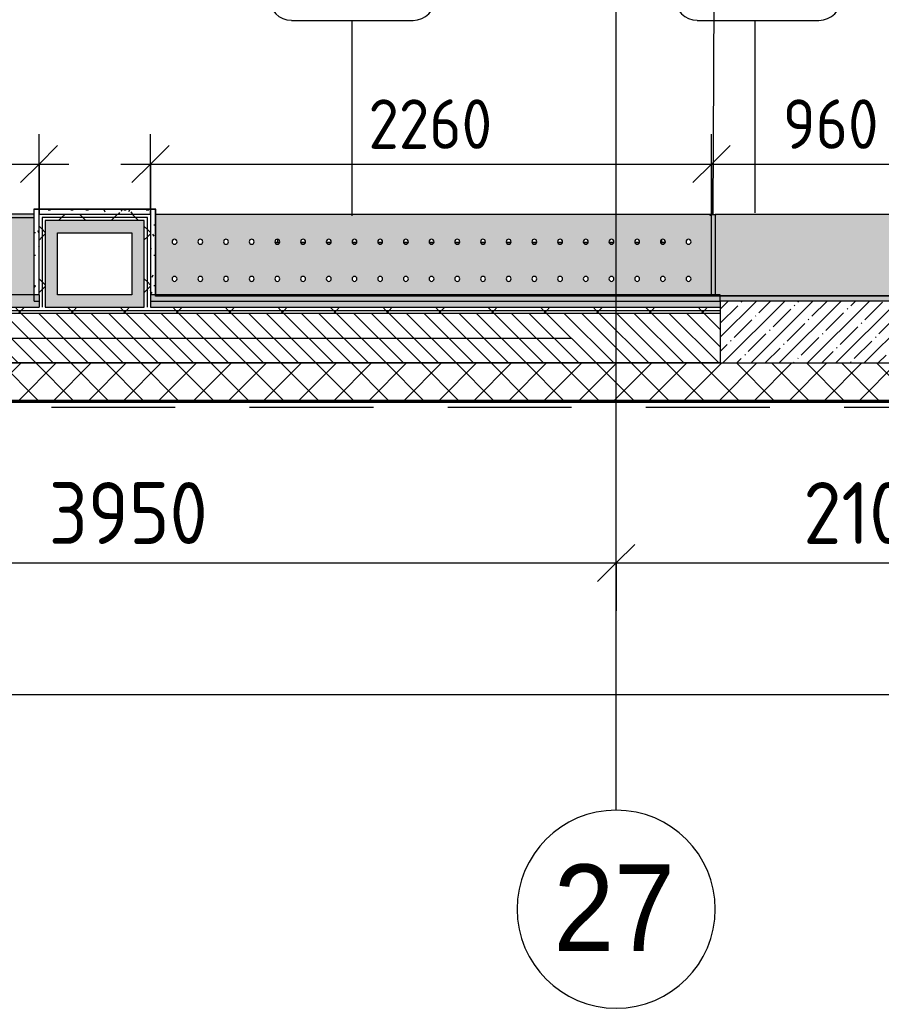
# Model space of a CAD drawing. Header units: millimetres. Extents: x -6228 to 200708, y -8553 to 29014.
# Drawn here: x 147147 to 150624, y -2706 to 1286 of the extents above; entities that cross this region are included whole.
import ezdxf

# ---------------------------------------------------------------- set-up
doc = ezdxf.new("R2010")
doc.units = ezdxf.units.MM
doc.linetypes.add('200_ШТРИХ__ш1_п0_6_', pattern=[800, 500, -300])
doc.linetypes.add('Осевая', pattern=[15875, 3175, -2381.25, 7937.5, -2381.25])
for name, color, linetype, lineweight in [('A-ANNO-DIMS', 7, 'Continuous', 9), ('A-ANNO-DIMS-100', 7, 'Continuous', 9), ('A-DETL-MBND-1', 7, '200_ШТРИХ__ш1_п0_6_', 9), ('A-WALL-3', 7, 'Continuous', 9), ('A-WALL-4', 7, 'Continuous', 13), ('I-WALL-6', 7, 'Continuous', 9), ('M-EQPM-2', 7, 'Continuous', 9), ('S-COLS-2', 7, 'Continuous', 9), ('Знаки', 7, 'Continuous', 9), ('Марки для знаков', 7, 'Continuous', 9), ('Оси', 7, 'Continuous', 9), ('Оси-1', 7, 'Continuous', 20), ('Оси-2', 7, 'Осевая', 9)]:
    doc.layers.add(name, color=color, linetype=linetype, lineweight=lineweight)
for name, color, linetype, lineweight, true_color in [('I-WALL-1', 7, 'Continuous', 5, 0xe7e7e7), ('I-WALL-5', 7, 'Continuous', 9, 0xe7e7e7), ('I-WALL-8', 9, 'Continuous', 9, 0x808080), ('Знаки-1', 7, 'Continuous', 9, 0xd7cfbf)]:
    doc.layers.add(name, color=color, linetype=linetype, lineweight=lineweight, true_color=true_color)
doc.styles.add('Arial_1', font='arial.ttf', dxfattribs={"width": 0.9, "height": 350})
doc.styles.add('ISOCPEUR_1', font='isocpeur.ttf', dxfattribs={"width": 0.9, "height": 250})
doc.styles.add('ISOCPEUR_2', font='isocpeur.ttf', dxfattribs={"width": 0.9, "height": 200})
doc.dimstyles.new('ISO-2_0_0_9К_Средний_округл2_1', dxfattribs={"dimscale": 304.8, "dimtxt": 199.196235, "dimasz": 0.492126, "dimexe": 0.393701, "dimexo": 0, "dimgap": 0, "dimtad": 1, "dimdec": 0, "dimrnd": 10, "dimzin": 0, "dimdsep": 46, "dimtxsty": 'ISOCPEUR_2', "dimblk1": 'OBLIQUE', "dimblk2": 'OBLIQUE', "dimsah": 1, "dimcen": 0.09, "dimdle": 0.393701, "dimazin": 0, "dimtfac": 1, "dimtdec": 4, "dimtix": 1, "dimtmove": 0, "dimatfit": 3, "dimfxl": 1, "dimtvp": 1, "dimtolj": 1, "dimtzin": 0, "dimarcsym": 2})
doc.dimstyles.new('ISO-2_5_0_9К_БОЛЬШОЙ', dxfattribs={"dimscale": 304.8, "dimtxt": 248.995294, "dimasz": 0.492126, "dimexe": 0.393701, "dimexo": 0.984252, "dimgap": 0, "dimtad": 1, "dimdec": 0, "dimrnd": 10, "dimzin": 0, "dimdsep": 46, "dimtxsty": 'ISOCPEUR_1', "dimblk1": 'OBLIQUE', "dimblk2": 'OBLIQUE', "dimsah": 1, "dimcen": 0.09, "dimdle": 0.393701, "dimazin": 0, "dimtfac": 1, "dimtdec": 4, "dimtix": 1, "dimtmove": 0, "dimatfit": 3, "dimfxl": 1, "dimtvp": 1, "dimtolj": 1, "dimtzin": 0, "dimarcsym": 2})
pattern_1 = [(0, (50944.32, 0), (121.92, 30.48), [10.058, -81.382, 10.058, -81.382, -487.68]), (0, (50944.32, 0), (121.92, 30.48), [-182.88, 10.058, -172.822, 10.058, -81.382, -213.36]), (0, (50944.32, 0), (121.92, 30.48), [-457.2, 10.058, -50.902, 10.058, -142.342]), (120, (50990.04, 15.24), (-87.356454, 90.345817), [10.058, -81.382, 10.058, -81.382, -487.68]), (120, (50990.04, 15.24), (-87.356454, 90.345817), [-182.88, 10.058, -172.822, 10.058, -81.382, -213.36]), (120, (50990.04, 15.24), (-87.356454, 90.345817), [-457.2, 10.058, -50.902, 10.058, -142.342]), (240, (51005.28, 76.2), (-34.563546, -120.825817), [10.058, -81.382, 10.058, -81.382, -487.68]), (240, (51005.28, 76.2), (-34.563546, -120.825817), [-182.88, 10.058, -172.822, 10.058, -81.382, -213.36]), (240, (51005.28, 76.2), (-34.563546, -120.825817), [-457.2, 10.058, -50.902, 10.058, -142.342])]
pattern_2 = [(45, (50944.32, 0), (-106.06602, 106.06602), []), (135, (50944.32, 0), (-106.06602, -106.06602), [])]

# ---------------------------------------------------------------- blocks, each defined once
blk = doc.blocks.new('BSC_Колонна _Прямоугольная - 250х900-23282983-План зашивки приборов отопления в осях 2 этажа 23-33')
at = {"layer": 'S-COLS-2'}
h = blk.add_hatch(dxfattribs=at)
h.set_pattern_fill('FP_146', color=256, style=0, pattern_type=2)
h.set_pattern_definition([(45, (-99480, -25), (-57.024626, 57.024626), []), (45, (-99422.975, -25), (-57.024626, 57.024626), [100.806, -20.161, 3.353, -16.808])])
h.paths.add_polyline_path([(-275.4, -125), (450, -125), (450, 125), (-450, 125), (-450, -125)])
for p, q in [((450, 125), (-450, 125)), ((-450, 125), (-450, -125)), ((450, -125), (450, 125)), ((-450, -125), (450, -125))]:
    blk.add_line(p, q, dxfattribs=at)
blk = doc.blocks.new('radiator_prado_classic_z_tip_30_po exemplyaru - Classic Z Тип 30-300-V194-План зашивки приборов отопления в осях 2 этажа 23-33')
at = {"layer": 'M-EQPM-2'}
for p, q in [((25.1, 164), (7.3, 164)), ((7.3, 164), (17.5, 164)), ((17.5, 177.6), (17.5, 164)), ((17.5, 177.6), (17.5, 164)), ((17.8, 164), (17.5, 164)), ((17.5, 164), (25.1, 164)), ((25.1, 164), (17.5, 164)), ((17.5, 164), (25.1, 164)), ((25.1, 164), (17.8, 164)), ((18.5, 164), (25, 164)), ((129.5, 164), (111.1, 164)), ((111.1, 164), (129.5, 164)), ((233.3, 164), (214.8, 164)), ((214.8, 164), (233.3, 164)), ((337, 164), (318.6, 164)), ((318.6, 164), (337, 164)), ((440.8, 164), (422.3, 164)), ((422.3, 164), (440.8, 164)), ((544.5, 164), (526.1, 164)), ((526.1, 164), (544.5, 164)), ((648.3, 164), (629.8, 164)), ((629.8, 164), (648.3, 164)), ((752, 164), (733.6, 164)), ((733.6, 164), (752, 164)), ((855.8, 164), (837.3, 164)), ((837.3, 164), (855.8, 164)), ((959.5, 164), (941.1, 164)), ((941.1, 164), (959.5, 164)), ((1063.3, 164), (1044.8, 164)), ((1044.8, 164), (1063.3, 164)), ((1167, 164), (1148.6, 164)), ((1148.6, 164), (1167, 164)), ((1270.8, 164), (1252.3, 164)), ((1252.3, 164), (1270.8, 164)), ((1374.5, 164), (1356.1, 164)), ((1356.1, 164), (1374.5, 164)), ((1478.3, 164), (1459.8, 164)), ((1459.8, 164), (1478.3, 164)), ((1582, 164), (1563.6, 164)), ((1563.6, 164), (1567.5, 164)), ((1567.5, 176.3), (1567.5, 164)), ((1567.5, 176.3), (1567.5, 164)), ((1575, 164), (1567.5, 164)), ((1567.5, 164), (1581.5, 164)), ((1581.5, 164), (1567.5, 164)), ((1567.5, 164), (1581.5, 164)), ((1568.5, 164), (1571.2, 164)), ((1571.9, 164), (1581.5, 164)), ((1578.7, 164), (1575, 164)), ((1580.3, 164), (1578.7, 164)), ((1581.5, 164), (1580.3, 164)), ((1582.5, 165.1), (1582.5, 170.2)), ((1582.5, 165.1), (1582.5, 170.2))]:
    blk.add_line(p, q, dxfattribs=at)
blk = doc.blocks.new('Зашивка радиатора_ с перфорацией М7_1 - Зашивка радиатора_ с перфорацией М7_1-V212-План зашивки приборов отопления в осях 2 этажа 23-33')
at = {"layer": 'Знаки-1'}
h = blk.add_hatch(color=256, dxfattribs=at)
h.paths.add_polyline_path([(1874.7, 145), (-370, 145), (-370, -179.9), (1874.7, -179.9), (1874.7, 134.4)])
h.paths.add_polyline_path([(1382.5, 90.4), (1387.5, 89), (1391.2, 85.4), (1392.5, 80.4), (1391.2, 75.4), (1387.5, 71.7), (1382.5, 70.4), (1377.5, 71.7), (1373.8, 75.4), (1372.5, 80.4), (1374, 85.5), (1377.5, 89), (1379.9, 90)])
h.paths.add_polyline_path([(1693.7, 90.4), (1698.7, 89), (1702.4, 85.4), (1703.7, 80.4), (1702.4, 75.4), (1698.7, 71.7), (1693.7, 70.4), (1688.7, 71.7), (1685.1, 75.4), (1683.7, 80.4), (1685.1, 85.4), (1688.7, 89), (1691.2, 90)])
h.paths.add_polyline_path([(1797.5, 90.4), (1802.5, 89), (1806.2, 85.4), (1807.5, 80.4), (1806.2, 75.4), (1802.5, 71.7), (1797.5, 70.4), (1792.5, 71.7), (1788.8, 75.4), (1787.5, 80.4), (1788.8, 85.4), (1792.5, 89), (1794.9, 90)])
h.paths.add_polyline_path([(863.7, 90.4), (868.7, 89), (872.4, 85.4), (873.7, 80.4), (872.4, 75.4), (868.7, 71.7), (863.7, 70.4), (858.7, 71.7), (855.1, 75.4), (853.7, 80.4), (855.1, 85.4), (858.7, 89), (861.2, 90)])
h.paths.add_polyline_path([(1486.2, 90.4), (1491.2, 89), (1494.9, 85.4), (1496.2, 80.4), (1494.9, 75.4), (1491.2, 71.7), (1486.2, 70.4), (1481.2, 71.7), (1477.6, 75.4), (1476.2, 80.4), (1477.6, 85.4), (1481.2, 89), (1483.7, 90)])
h.paths.add_polyline_path([(1071.2, 90.4), (1076.2, 89), (1079.9, 85.4), (1081.2, 80.4), (1079.9, 75.4), (1076.2, 71.7), (1071.2, 70.4), (1066.2, 71.7), (1062.6, 75.4), (1061.2, 80.4), (1062.6, 85.4), (1066.2, 89), (1068.7, 90)])
h.paths.add_polyline_path([(1175, 90.4), (1180, 89), (1183.7, 85.4), (1185, 80.4), (1183.7, 75.4), (1180, 71.7), (1175, 70.4), (1170, 71.7), (1166.3, 75.4), (1165, 80.4), (1166.3, 85.4), (1170, 89), (1172.4, 90)])
h.paths.add_polyline_path([(1278.7, 90.4), (1283.7, 89), (1287.4, 85.4), (1288.7, 80.4), (1287.4, 75.4), (1283.7, 71.7), (1278.7, 70.4), (1273.7, 71.7), (1270.1, 75.4), (1268.7, 80.4), (1270.1, 85.4), (1273.7, 89), (1276.2, 90)])
h.paths.add_polyline_path([(1590, 90.4), (1595, 89), (1598.7, 85.4), (1600, 80.4), (1598.7, 75.4), (1595, 71.7), (1590, 70.4), (1585, 71.7), (1581.3, 75.4), (1580, 80.4), (1581.3, 85.4), (1585, 89), (1587.4, 90)])
h.paths.add_polyline_path([(967.5, 90.4), (972.5, 89), (976.2, 85.4), (977.5, 80.4), (976.2, 75.4), (972.5, 71.7), (967.5, 70.4), (962.5, 71.7), (958.8, 75.4), (957.5, 80.4), (958.8, 85.4), (962.5, 89), (964.9, 90)])
h.paths.add_polyline_path([(33.7, 90.4), (38.7, 89), (42.4, 85.4), (43.7, 80.4), (42.4, 75.4), (38.7, 71.7), (33.7, 70.4), (28.7, 71.7), (25.1, 75.4), (23.7, 80.4), (25.1, 85.4), (28.7, 89), (31.2, 90)])
h.paths.add_polyline_path([(345, 90.4), (350, 89), (353.7, 85.4), (355, 80.4), (353.7, 75.4), (350, 71.7), (345, 70.4), (340, 71.7), (336.3, 75.4), (335, 80.4), (336.3, 85.4), (340, 89), (342.4, 90)])
h.paths.add_polyline_path([(241.2, 90.4), (246.2, 89), (249.9, 85.4), (251.2, 80.4), (249.9, 75.4), (246.2, 71.7), (241.2, 70.4), (236.2, 71.7), (232.6, 75.4), (231.2, 80.4), (232.6, 85.4), (236.2, 89), (238.7, 90)])
h.paths.add_polyline_path([(760, 90.4), (765, 89), (768.7, 85.4), (770, 80.4), (768.7, 75.4), (765, 71.7), (760, 70.4), (755, 71.7), (751.3, 75.4), (750, 80.4), (751.3, 85.4), (755, 89), (757.4, 90)])
h.paths.add_polyline_path([(-70, 90.4), (-65, 89), (-61.3, 85.4), (-60, 80.4), (-61.3, 75.4), (-65, 71.7), (-70, 70.4), (-75, 71.7), (-78.7, 75.4), (-80, 80.4), (-78.7, 85.4), (-75, 89), (-72.6, 90)])
h.paths.add_polyline_path([(656.2, 90.4), (661.2, 89), (664.9, 85.4), (666.2, 80.4), (664.9, 75.4), (661.2, 71.7), (656.2, 70.4), (651.2, 71.7), (647.6, 75.4), (646.2, 80.4), (647.6, 85.4), (651.2, 89), (653.7, 90)])
h.paths.add_polyline_path([(-277.5, 90.4), (-272.5, 89), (-268.8, 85.4), (-267.5, 80.4), (-268.8, 75.4), (-272.5, 71.7), (-277.5, 70.4), (-282.5, 71.7), (-286.2, 75.4), (-287.5, 80.4), (-286.2, 85.4), (-282.5, 89), (-280.1, 90)])
h.paths.add_polyline_path([(137.5, 90.4), (142.5, 89), (146.2, 85.4), (147.5, 80.4), (146.2, 75.4), (142.5, 71.7), (137.5, 70.4), (132.5, 71.7), (128.8, 75.4), (127.5, 80.4), (128.8, 85.4), (132.5, 89), (134.9, 90)])
h.paths.add_polyline_path([(552.5, 90.4), (557.5, 89), (561.2, 85.4), (562.5, 80.4), (561.2, 75.4), (557.5, 71.7), (552.5, 70.4), (547.5, 71.7), (543.8, 75.4), (542.5, 80.4), (543.8, 85.4), (547.5, 89), (549.9, 90)])
h.paths.add_polyline_path([(448.7, 90.4), (453.7, 89), (457.4, 85.4), (458.7, 80.4), (457.4, 75.4), (453.7, 71.7), (448.7, 70.4), (443.7, 71.7), (440.1, 75.4), (438.7, 80.4), (440.1, 85.4), (443.7, 89), (446.2, 90)])
h.paths.add_polyline_path([(-173.8, 90.4), (-168.8, 89), (-165.1, 85.4), (-163.8, 80.4), (-165.1, 75.4), (-168.8, 71.7), (-173.8, 70.4), (-178.8, 71.7), (-182.4, 75.4), (-183.8, 80.4), (-182.4, 85.4), (-178.8, 89), (-176.3, 90)])
h.paths.add_polyline_path([(1175, -59.6), (1180, -61), (1183.7, -64.6), (1185, -69.6), (1183.7, -74.6), (1180, -78.3), (1175, -79.6), (1170, -78.3), (1166.3, -74.6), (1165, -69.6), (1166.3, -64.6), (1170, -61), (1172.4, -60)])
h.paths.add_polyline_path([(1071.2, -59.6), (1076.2, -61), (1079.9, -64.6), (1081.2, -69.6), (1079.9, -74.6), (1076.2, -78.3), (1071.2, -79.6), (1066.2, -78.3), (1062.6, -74.6), (1061.2, -69.6), (1062.6, -64.6), (1066.2, -61), (1068.7, -60)])
h.paths.add_polyline_path([(1486.2, -59.6), (1491.2, -61), (1494.9, -64.6), (1496.2, -69.6), (1494.9, -74.6), (1491.2, -78.3), (1486.2, -79.6), (1481.2, -78.3), (1477.6, -74.6), (1476.2, -69.6), (1477.6, -64.6), (1481.2, -61), (1483.7, -60)])
h.paths.add_polyline_path([(1693.7, -59.6), (1698.7, -61), (1702.4, -64.6), (1703.7, -69.6), (1702.4, -74.6), (1698.7, -78.3), (1693.7, -79.6), (1688.7, -78.3), (1685.1, -74.6), (1683.7, -69.6), (1685.1, -64.6), (1688.7, -61), (1691.2, -60)])
h.paths.add_polyline_path([(1590, -59.6), (1595, -61), (1598.7, -64.6), (1600, -69.6), (1598.7, -74.6), (1595, -78.3), (1590, -79.6), (1585, -78.3), (1581.3, -74.6), (1580, -69.6), (1581.3, -64.6), (1585, -61), (1587.4, -60)])
h.paths.add_polyline_path([(1382.5, -59.6), (1387.5, -61), (1391.2, -64.6), (1392.5, -69.6), (1391.2, -74.6), (1387.5, -78.3), (1382.5, -79.6), (1377.5, -78.3), (1373.8, -74.6), (1372.5, -69.6), (1374, -64.5), (1377.5, -61), (1379.9, -60)])
h.paths.add_polyline_path([(1797.5, -59.6), (1802.5, -61), (1806.2, -64.6), (1807.5, -69.6), (1806.2, -74.6), (1802.5, -78.3), (1797.5, -79.6), (1792.5, -78.3), (1788.8, -74.6), (1787.5, -69.6), (1788.8, -64.6), (1792.5, -61), (1794.9, -60)])
h.paths.add_polyline_path([(863.7, -59.6), (868.7, -61), (872.4, -64.6), (873.7, -69.6), (872.4, -74.6), (868.7, -78.3), (863.7, -79.6), (858.7, -78.3), (855.1, -74.6), (853.7, -69.6), (855.1, -64.6), (858.7, -61), (861.2, -60)])
h.paths.add_polyline_path([(760, -59.6), (765, -61), (768.7, -64.6), (770, -69.6), (768.7, -74.6), (765, -78.3), (760, -79.6), (755, -78.3), (751.3, -74.6), (750, -69.6), (751.3, -64.6), (755, -61), (757.4, -60)])
h.paths.add_polyline_path([(967.5, -59.6), (972.5, -61), (976.2, -64.6), (977.5, -69.6), (976.2, -74.6), (972.5, -78.3), (967.5, -79.6), (962.5, -78.3), (958.8, -74.6), (957.5, -69.6), (958.8, -64.6), (962.5, -61), (964.9, -60)])
h.paths.add_polyline_path([(1278.7, -59.6), (1283.7, -61), (1287.4, -64.6), (1288.7, -69.6), (1287.4, -74.6), (1283.7, -78.3), (1278.7, -79.6), (1273.7, -78.3), (1270.1, -74.6), (1268.7, -69.6), (1270.1, -64.6), (1273.7, -61), (1276.2, -60)])
h.paths.add_polyline_path([(-173.8, -59.6), (-168.8, -61), (-165.1, -64.6), (-163.8, -69.6), (-165.1, -74.6), (-168.8, -78.3), (-173.8, -79.6), (-178.8, -78.3), (-182.4, -74.6), (-183.8, -69.6), (-182.4, -64.6), (-178.8, -61), (-176.3, -60)])
h.paths.add_polyline_path([(448.7, -59.6), (453.7, -61), (457.4, -64.6), (458.7, -69.6), (457.4, -74.6), (453.7, -78.3), (448.7, -79.6), (443.7, -78.3), (440.1, -74.6), (438.7, -69.6), (440.1, -64.6), (443.7, -61), (446.2, -60)])
h.paths.add_polyline_path([(552.5, -59.6), (557.5, -61), (561.2, -64.6), (562.5, -69.6), (561.2, -74.6), (557.5, -78.3), (552.5, -79.6), (547.5, -78.3), (543.8, -74.6), (542.5, -69.6), (543.8, -64.6), (547.5, -61), (549.9, -60)])
h.paths.add_polyline_path([(241.2, -59.6), (246.2, -61), (249.9, -64.6), (251.2, -69.6), (249.9, -74.6), (246.2, -78.3), (241.2, -79.6), (236.2, -78.3), (232.6, -74.6), (231.2, -69.6), (232.6, -64.6), (236.2, -61), (238.7, -60)])
h.paths.add_polyline_path([(345, -59.6), (350, -61), (353.7, -64.6), (355, -69.6), (353.7, -74.6), (350, -78.3), (345, -79.6), (340, -78.3), (336.3, -74.6), (335, -69.6), (336.3, -64.6), (340, -61), (342.4, -60)])
h.paths.add_polyline_path([(-70, -59.6), (-65, -61), (-61.3, -64.6), (-60, -69.6), (-61.3, -74.6), (-65, -78.3), (-70, -79.6), (-75, -78.3), (-78.7, -74.6), (-80, -69.6), (-78.7, -64.6), (-75, -61), (-72.6, -60)])
h.paths.add_polyline_path([(137.5, -59.6), (142.5, -61), (146.2, -64.6), (147.5, -69.6), (146.2, -74.6), (142.5, -78.3), (137.5, -79.6), (132.5, -78.3), (128.8, -74.6), (127.5, -69.6), (128.8, -64.6), (132.5, -61), (134.9, -60)])
h.paths.add_polyline_path([(656.2, -59.6), (661.2, -61), (664.9, -64.6), (666.2, -69.6), (664.9, -74.6), (661.2, -78.3), (656.2, -79.6), (651.2, -78.3), (647.6, -74.6), (646.2, -69.6), (647.6, -64.6), (651.2, -61), (653.7, -60)])
h.paths.add_polyline_path([(-277.5, -59.6), (-272.5, -61), (-268.8, -64.6), (-267.5, -69.6), (-268.8, -74.6), (-272.5, -78.3), (-277.5, -79.6), (-282.5, -78.3), (-286.2, -74.6), (-287.5, -69.6), (-286.2, -64.6), (-282.5, -61), (-280.1, -60)])
h.paths.add_polyline_path([(33.7, -59.6), (38.7, -61), (42.4, -64.6), (43.7, -69.6), (42.4, -74.6), (38.7, -78.3), (33.7, -79.6), (28.7, -78.3), (25.1, -74.6), (23.7, -69.6), (25.1, -64.6), (28.7, -61), (31.2, -60)])
at = {"layer": 'Знаки'}
for p, q in [((-370, 145), (-370, -179.9)), ((-370, -179.9), (1874.7, -179.9))]:
    blk.add_line(p, q, dxfattribs=at)
for centre, start, end in [((-277.5, 80.4), 0, 180), ((-277.5, 80.4), 180, 360), ((-173.8, 80.4), 0, 180), ((-173.8, 80.4), 180, 0), ((-70, 80.4), 0, 180), ((-70, 80.4), 180, 0), ((33.7, 80.4), 0, 180), ((33.7, 80.4), 180, 360), ((137.5, 80.4), 0, 180), ((137.5, 80.4), 180, 0), ((241.2, 80.4), 0, 180), ((241.2, 80.4), 180, 0), ((345, 80.4), 0, 180), ((345, 80.4), 180, 0), ((448.7, 80.4), 0, 180), ((448.7, 80.4), 180, 0), ((552.5, 80.4), 0, 180), ((552.5, 80.4), 180, 360), ((656.2, 80.4), 0, 180), ((656.2, 80.4), 180, 0), ((760, 80.4), 0, 180), ((760, 80.4), 180, 0), ((863.7, 80.4), 0, 180), ((863.7, 80.4), 180, 0), ((967.5, 80.4), 0, 180), ((967.5, 80.4), 180, 0), ((1071.2, 80.4), 0, 180), ((1071.2, 80.4), 180, 0), ((1175, 80.4), 0, 180), ((1175, 80.4), 180, 0), ((1278.7, 80.4), 0, 180), ((1278.7, 80.4), 180, 0), ((1382.5, 80.4), 0, 180), ((1382.5, 80.4), 180, 0), ((1486.2, 80.4), 0, 180), ((1486.2, 80.4), 180, 360), ((1590, 80.4), 0, 180), ((1590, 80.4), 180, 0), ((1693.7, 80.4), 0, 180), ((1693.7, 80.4), 180, 360), ((1797.5, 80.4), 0, 180), ((1797.5, 80.4), 180, 0), ((-277.5, -69.6), 0, 180), ((-277.5, -69.6), 180, 0), ((-173.8, -69.6), 0, 180), ((-173.8, -69.6), 180, 0), ((-70, -69.6), 0, 180), ((-70, -69.6), 180, 0), ((33.7, -69.6), 0, 180), ((33.7, -69.6), 180, 0), ((137.5, -69.6), 0, 180), ((137.5, -69.6), 180, 0), ((241.2, -69.6), 0, 180), ((241.2, -69.6), 180, 0), ((345, -69.6), 0, 180), ((345, -69.6), 180, 0), ((448.7, -69.6), 0, 180), ((448.7, -69.6), 180, 0), ((552.5, -69.6), 0, 180), ((552.5, -69.6), 180, 0), ((656.2, -69.6), 0, 180), ((656.2, -69.6), 180, 0), ((760, -69.6), 0, 180), ((760, -69.6), 180, 0), ((863.7, -69.6), 0, 180), ((863.7, -69.6), 180, 0), ((967.5, -69.6), 0, 180), ((967.5, -69.6), 180, 0), ((1071.2, -69.6), 0, 180), ((1071.2, -69.6), 180, 0), ((1175, -69.6), 0, 180), ((1175, -69.6), 180, 0), ((1278.7, -69.6), 0, 180), ((1278.7, -69.6), 180, 0), ((1382.5, -69.6), 0, 180), ((1382.5, -69.6), 180, 0), ((1486.2, -69.6), 0, 180), ((1486.2, -69.6), 180, 0), ((1590, -69.6), 0, 180), ((1590, -69.6), 180, 0), ((1693.7, -69.6), 0, 180), ((1693.7, -69.6), 180, 0), ((1797.5, -69.6), 0, 180), ((1797.5, -69.6), 180, 0)]:
    blk.add_arc(centre, 10, start, end, dxfattribs=at)
blk = doc.blocks.new('Зашивка без перфорации М3_2_1 - М3_2_3-V213-План зашивки приборов отопления в осях 2 этажа 23-33')
at = {"layer": 'Знаки-1'}
blk.add_hatch(color=256, dxfattribs=at).paths.add_polyline_path([(478.2, 150), (-430, 150), (-430, -179.9), (510.2, -179.9), (510.2, 145), (490, 145), (490, 150)])
at = {"layer": 'Знаки'}
for p, q in [((-430, 150), (-430, -179.9)), ((510.2, -179.9), (510.2, 145)), ((-430, -179.9), (510.2, -179.9))]:
    blk.add_line(p, q, dxfattribs=at)
blk = doc.blocks.new('Зашивка без перфорации М3_2_1 - М3_2_8-V214-План зашивки приборов отопления в осях 2 этажа 23-33')
at = {"layer": 'Знаки-1'}
h = blk.add_hatch(color=256, dxfattribs=at)
h.paths.add_polyline_path([(190.2, 180), (188.1, 180), (188.1, 172.3), (190.2, 172.3)])
h.paths.add_polyline_path([(190.2, 147.3), (-411.9, 147.3), (-411.9, -163.9), (190, -163.9), (190.2, 57.2)])
blk.add_hatch(color=256, dxfattribs=at).paths.add_polyline_path([(-100.1, -163.9), (-411.9, -163.9), (-411.9, -179.9), (190, -179.9), (190, -163.9), (-18.7, -163.9)])
at = {"layer": 'Знаки'}
for p, q in [((190.2, 180), (188.1, 180)), ((190.2, 172.3), (190.2, 180)), ((190.2, -179.9), (190.2, 147.3)), ((-411.9, -163.9), (190, -163.9)), ((190, -179.9), (-411.9, -179.9)), ((190, -179.9), (190, -163.9))]:
    blk.add_line(p, q, dxfattribs=at)
blk = doc.blocks.new('Зашивка_ опоясывающая панель - Зашивка_ опоясывающая панель Т2_1-V224-План зашивки приборов отопления в осях 2 этажа 23-33')
at = {"layer": 'Знаки-1'}
blk.add_hatch(color=256, dxfattribs=at).paths.add_polyline_path([(-410.3, -145), (-410.3, 179.9), (-425.3, 179.9), (-425.3, -145)])
at = {"layer": 'Знаки'}
for p, q in [((-430, 180), (-406, 180)), ((-430, 173.6), (-430, 175))]:
    blk.add_line(p, q, dxfattribs=at)
blk = doc.blocks.new('Ось сетки - D8-29747960-План зашивки приборов отопления в осях 2 этажа 23-33')
at = {"layer": 'Оси-1'}
for start, end in [(360, 180), (180, 360)]:
    blk.add_arc((0, 0), 4, start, end, dxfattribs=at)
blk = doc.blocks.new('DIMBLOCK19-План зашивки приборов отопления в осях 2 этажа 23-33')
at = {"layer": 'A-ANNO-DIMS-100'}
for p, q in [((145604.3, -1101.7), (145604.3, -787.7)), ((149554.3, -1101.7), (149554.3, -787.7)), ((145604.3, -907.7), (149554.3, -907.7)), ((145604.3, -907.7), (145604.3, -1101.7)), ((149554.3, -907.7), (149554.3, -1101.7))]:
    blk.add_line(p, q, dxfattribs=at)
at = {"layer": 'A-ANNO-DIMS-100', "lineweight": 20}
for p, q in [((145604.3, -907.7), (145679.3, -832.7)), ((149554.3, -907.7), (149629.3, -832.7)), ((145604.3, -907.7), (145529.3, -982.7)), ((149554.3, -907.7), (149479.3, -982.7))]:
    blk.add_line(p, q, dxfattribs=at)
at = {"layer": 'A-ANNO-DIMS-100', "color": 0, "insert": (147263.3, -581.1), "char_height": 250, "width": 758.478, "attachment_point": 1, "line_spacing_factor": 1.149209, "style": 'ISOCPEUR_1'}
blk.add_mtext('3950', dxfattribs=at)
blk = doc.blocks.new('_Oblique')
at = {"color": 0, "linetype": 'ByBlock', "lineweight": -2}
blk.add_line((-0.5, -0.5), (0.5, 0.5), dxfattribs=at)
blk = doc.blocks.new('DIMBLOCK20-План зашивки приборов отопления в осях 2 этажа 23-33')
at = {"layer": 'A-ANNO-DIMS-100'}
for p, q in [((149554.3, -1101.7), (149554.3, -787.7)), ((151654.3, -1101.7), (151654.3, -787.7)), ((149554.3, -907.7), (151654.3, -907.7)), ((149554.3, -907.7), (149554.3, -1101.7)), ((151654.3, -907.7), (151654.3, -1101.7))]:
    blk.add_line(p, q, dxfattribs=at)
at = {"layer": 'A-ANNO-DIMS-100', "lineweight": 20}
for p, q in [((149554.3, -907.7), (149629.3, -832.7)), ((151654.3, -907.7), (151729.3, -832.7)), ((149554.3, -907.7), (149479.3, -982.7)), ((151654.3, -907.7), (151579.3, -982.7))]:
    blk.add_line(p, q, dxfattribs=at)
at = {"layer": 'A-ANNO-DIMS-100', "color": 0, "insert": (150309.8, -581.1), "char_height": 250, "width": 706.764, "attachment_point": 1, "line_spacing_factor": 1.149209, "style": 'ISOCPEUR_1'}
blk.add_mtext('2100', dxfattribs=at)
blk = doc.blocks.new('DIMBLOCK27-План зашивки приборов отопления в осях 2 этажа 23-33')
at = {"layer": 'A-ANNO-DIMS-100'}
for p, q in [((135504.3, -1632.5), (135504.3, -1318.5)), ((175954.3, -1632.5), (175954.3, -1318.5)), ((135384.3, -1438.5), (176074.3, -1438.5)), ((135504.3, -1438.5), (135504.3, -1632.5)), ((175954.3, -1438.5), (175954.3, -1632.5))]:
    blk.add_line(p, q, dxfattribs=at)
at = {"layer": 'A-ANNO-DIMS-100', "lineweight": 20}
for p, q in [((135504.3, -1438.5), (135579.3, -1363.5)), ((175954.3, -1438.5), (176029.3, -1363.5)), ((135504.3, -1438.5), (135429.3, -1513.5)), ((175954.3, -1438.5), (175879.3, -1513.5))]:
    blk.add_line(p, q, dxfattribs=at)
at = {"layer": 'A-ANNO-DIMS-100', "color": 0, "insert": (155310.3, -1111.9), "char_height": 250, "width": 1005.558, "attachment_point": 1, "line_spacing_factor": 1.149209, "style": 'ISOCPEUR_1'}
blk.add_mtext('40450', dxfattribs=at)
blk = doc.blocks.new('Марка_Знаки - В прямоуг_Наименование краткое-30718135-План зашивки приборов отопления в осях 2 этажа 23-33')
at = {"layer": 'Марки для знаков'}
for p, q in [((-2.455, 2.278), (2.455, 2.278)), ((-3.355, 1.378), (-3.355, -1.384)), ((3.355, 1.378), (3.355, -1.378)), ((-2.461, -2.278), (2.455, -2.278))]:
    blk.add_line(p, q, dxfattribs=at)
for centre, radius, start, end in [((-2.455, 1.378), 0.9, 90, 180), ((2.455, 1.378), 0.9, 0, 90), ((-2.461, -1.384), 0.893, 180, 270), ((2.455, -1.378), 0.9, 270, 0)]:
    blk.add_arc(centre, radius, start, end, dxfattribs=at)
blk = doc.blocks.new('DIMBLOCK33-План зашивки приборов отопления в осях 2 этажа 23-33')
at = {"layer": 'A-ANNO-DIMS-100'}
for p, q in [((146602.4, 502.3), (146602.4, 823.5)), ((147224.3, 500), (147224.3, 823.5)), ((146602.4, 703.5), (147344.3, 703.5)), ((146602.4, 703.5), (146602.4, 502.3)), ((147224.3, 703.5), (147224.3, 500))]:
    blk.add_line(p, q, dxfattribs=at)
at = {"layer": 'A-ANNO-DIMS-100', "lineweight": 20}
for p, q in [((146602.4, 703.5), (146677.4, 778.5)), ((147224.3, 703.5), (147299.3, 778.5)), ((146602.4, 703.5), (146527.4, 628.5)), ((147224.3, 703.5), (147149.3, 628.5))]:
    blk.add_line(p, q, dxfattribs=at)
at = {"layer": 'A-ANNO-DIMS-100', "color": 0, "insert": (146723.7, 964.8), "char_height": 200, "width": 455.087, "attachment_point": 1, "line_spacing_factor": 1.149209, "style": 'ISOCPEUR_2'}
blk.add_mtext('620', dxfattribs=at)
blk = doc.blocks.new('DIMBLOCK34-План зашивки приборов отопления в осях 2 этажа 23-33')
at = {"layer": 'A-ANNO-DIMS-100'}
for p, q in [((147674.3, 500), (147674.3, 823.5)), ((149939, 500), (149939, 823.5)), ((147554.3, 703.5), (149939, 703.5)), ((147674.3, 703.5), (147674.3, 500)), ((149939, 703.5), (149939, 500))]:
    blk.add_line(p, q, dxfattribs=at)
at = {"layer": 'A-ANNO-DIMS-100', "lineweight": 20}
for p, q in [((147674.3, 703.5), (147749.3, 778.5)), ((149939, 703.5), (150014, 778.5)), ((147674.3, 703.5), (147599.3, 628.5)), ((149939, 703.5), (149864, 628.5))]:
    blk.add_line(p, q, dxfattribs=at)
at = {"layer": 'A-ANNO-DIMS-100', "color": 0, "insert": (148553.9, 964.8), "char_height": 200, "width": 606.782, "attachment_point": 1, "line_spacing_factor": 1.149209, "style": 'ISOCPEUR_2'}
blk.add_mtext('2260', dxfattribs=at)
blk = doc.blocks.new('DIMBLOCK35-План зашивки приборов отопления в осях 2 этажа 23-33')
at = {"layer": 'A-ANNO-DIMS-100'}
for p, q in [((149939, 500), (149939, 823.5)), ((150894.3, 499.9), (150894.3, 823.5)), ((149939, 703.5), (150894.3, 703.5)), ((149939, 703.5), (149939, 500)), ((150894.3, 703.5), (150894.3, 499.9))]:
    blk.add_line(p, q, dxfattribs=at)
at = {"layer": 'A-ANNO-DIMS-100', "lineweight": 20}
for p, q in [((149939, 703.5), (150014, 778.5)), ((150894.3, 703.5), (150969.3, 778.5)), ((149939, 703.5), (149864, 628.5)), ((150894.3, 703.5), (150819.3, 628.5))]:
    blk.add_line(p, q, dxfattribs=at)
at = {"layer": 'A-ANNO-DIMS-100', "color": 0, "insert": (150227.1, 964.8), "char_height": 200, "width": 455.087, "attachment_point": 1, "line_spacing_factor": 1.149209, "style": 'ISOCPEUR_2'}
blk.add_mtext('960', dxfattribs=at)

msp = doc.modelspace()

# ---------------------------------------------------------------- hatches: boundary and pattern name
at = {"layer": 'A-WALL-3'}
h = msp.add_hatch(dxfattribs=at)
h.set_pattern_fill('FP_143', color=256, style=0, pattern_type=2)
h.set_pattern_definition([(135, (50944.32, 0), (-35.35534, -35.35534), [])])
h.paths.add_polyline_path([(173595.1, -100), (173774.3, -100), (173774.3, 100), (172974.3, 100), (172974.3, -100), (173269.5, -100)])
h.paths.add_polyline_path([(170274.3, -100), (170274.3, 100), (169774.3, 100), (169774.3, -100), (170013.1, -100)])
h.paths.add_polyline_path([(165779.7, -100), (166574.3, -100), (166574.3, 100), (165524.3, 100), (165524.3, -100)])
h.paths.add_polyline_path([(164374.3, -100), (164624.3, -100), (164624.3, 100), (164374.3, 100)])
h.paths.add_polyline_path([(159874.3, -100), (161174.3, -100), (161174.3, 100), (159874.3, 100)])
h.paths.add_polyline_path([(155774.3, -100), (155774.3, 100), (154724.3, 100), (154724.3, -100), (155684.8, -100)])
h.paths.add_polyline_path([(153731, -100), (153824.3, -100), (153824.3, 100), (153574.3, 100), (153574.3, -100)])
h.paths.add_polyline_path([(152674.3, -100), (152674.3, 100), (151774.3, 100), (151774.3, -100), (152428.4, -100)])
h.paths.add_polyline_path([(148846.4, -100), (149974.3, -100), (149974.3, 100), (146624.3, 100), (146624.3, -100), (148520.7, -100)])
h.paths.add_polyline_path([(145724.3, -100), (145724.3, 100), (145474.3, 100), (145474.3, -100), (145589.9, -100)])
h.paths.add_polyline_path([(143636.1, -100), (143674.3, -100), (143674.3, 100), (142874.3, 100), (142874.3, -100), (143310.4, -100)])
h = msp.add_hatch(dxfattribs=at)
h.set_pattern_fill('FP_141', color=256, style=0, pattern_type=2)
h.set_pattern_definition([(45, (50944.32, 0), (-70.71068, 70.71068), []), (135, (50944.32, 0), (-70.71068, -70.71068), [])])
h.paths.add_polyline_path([(176024.3, -250), (176024.3, -100), (174674.3, -100), (174674.3, -250)])
h.paths.add_polyline_path([(173774.3, -250), (173774.3, -100), (172974.3, -100), (172974.3, -250)])
h.paths.add_polyline_path([(171174.3, -250), (172074.3, -250), (172074.3, -100), (171174.3, -100), (171174.3, -126.2)])
h.paths.add_polyline_path([(170274.3, -250), (170274.3, -100), (168874.3, -100), (168874.3, -250)])
h.paths.add_polyline_path([(166574.3, -250), (166574.3, -100), (165524.3, -100), (165524.3, -250)])
h.paths.add_polyline_path([(164624.3, -250), (164624.3, -100), (163474.3, -100), (163474.3, -250)])
h.paths.add_polyline_path([(161174.3, -250), (161174.3, -100), (159874.3, -100), (159874.3, -250)])
h.paths.add_polyline_path([(158974.3, -250), (158974.3, -100), (158074.3, -100), (158074.3, -250)])
h.paths.add_polyline_path([(155774.3, -250), (155774.3, -100), (154724.3, -100), (154724.3, -250)])
h.paths.add_polyline_path([(153824.3, -250), (153824.3, -100), (151774.3, -100), (151774.3, -250)])
h.paths.add_polyline_path([(150874.3, -250), (150874.3, -100), (146624.3, -100), (146624.3, -250)])
h.paths.add_polyline_path([(145724.3, -250), (145724.3, -100), (144574.3, -100), (144574.3, -250)])
h.paths.add_polyline_path([(142874.3, -250), (143674.3, -250), (143674.3, -100), (142874.3, -100), (142874.3, -126.2)])
h.paths.add_polyline_path([(141974.3, -250), (141974.3, -100), (140154.3, -100), (140154.3, -250), (140705.3, -250)])
at = {"layer": 'I-WALL-1'}
h = msp.add_hatch(color=256, dxfattribs=at)
h.paths.add_polyline_path([(148846.4, 125), (149974.3, 125), (149974.3, 175), (147674.3, 175), (147674.3, 125), (148520.7, 125)])
h.paths.add_polyline_path([(147543.8, 125), (147649.3, 125), (147649.3, 175), (147249.3, 175), (147249.3, 125), (147381, 125)])
h.paths.add_polyline_path([(146624.3, 125), (147224.3, 125), (147224.3, 175), (145474.3, 175), (145474.3, 125), (145724.3, 125), (145724.3, 150), (146624.3, 150), (146624.3, 134.7)])
at = {"layer": 'I-WALL-5'}
for points in [[(147299.3, 175), (147299.3, 475), (147249.3, 475), (147249.3, 175)], [(147649.3, 425), (147649.3, 475), (147299.3, 475), (147299.3, 425), (147625.2, 425)], [(147649.3, 175), (147649.3, 425), (147599.3, 425), (147599.3, 175)]]:
    msp.add_hatch(color=256, dxfattribs=at).paths.add_polyline_path(points)
at = {"layer": 'I-WALL-6'}
h = msp.add_hatch(dxfattribs=at)
h.set_pattern_fill('FP_161', color=256, style=0, pattern_type=2)
h.set_pattern_definition(pattern_2)
h.paths.add_polyline_path([(147224.3, 125), (147236.8, 125), (147236.8, 500), (147224.3, 500), (147224.3, 134.7)])
h = msp.add_hatch(dxfattribs=at)
h.set_pattern_fill('FP_161', color=256, style=0, pattern_type=2)
h.set_pattern_definition(pattern_2)
h.paths.add_polyline_path([(147674.3, 487.5), (147674.3, 500), (147236.8, 500), (147236.8, 487.5), (147661.8, 487.5)])
h = msp.add_hatch(dxfattribs=at)
h.set_pattern_fill('FP_161', color=256, style=0, pattern_type=2)
h.set_pattern_definition(pattern_2)
h.paths.add_polyline_path([(147236.8, 125), (147249.3, 125), (147249.3, 487.5), (147236.8, 487.5), (147236.8, 134.7)])
h = msp.add_hatch(dxfattribs=at)
h.set_pattern_fill('FP_161', color=256, style=0, pattern_type=2)
h.set_pattern_definition(pattern_2)
h.paths.add_polyline_path([(147661.8, 475), (147661.8, 487.5), (147249.3, 487.5), (147249.3, 475), (147649.3, 475)])
h = msp.add_hatch(dxfattribs=at)
h.set_pattern_fill('FP_161', color=256, style=0, pattern_type=2)
h.set_pattern_definition(pattern_2)
h.paths.add_polyline_path([(147674.3, 125), (147674.3, 487.5), (147661.8, 487.5), (147661.8, 125)])
h = msp.add_hatch(dxfattribs=at)
h.set_pattern_fill('FP_161', color=256, style=0, pattern_type=2)
h.set_pattern_definition(pattern_2)
h.paths.add_polyline_path([(147649.3, 125), (147661.8, 125), (147661.8, 475), (147649.3, 475), (147649.3, 134.7)])
h = msp.add_hatch(dxfattribs=at)
h.set_pattern_fill('FP_161', color=256, style=0, pattern_type=2)
h.set_pattern_definition(pattern_2)
h.paths.add_polyline_path([(148520.7, 112.5), (149974.3, 112.5), (149974.3, 125), (146624.3, 125), (146624.3, 112.5), (148195.1, 112.5)])
h.paths.add_polyline_path([(145589.9, 112.5), (145724.3, 112.5), (145724.3, 125), (145474.3, 125), (145474.3, 112.5)])
h = msp.add_hatch(dxfattribs=at)
h.set_pattern_fill('FP_161', color=256, style=0, pattern_type=2)
h.set_pattern_definition(pattern_2)
h.paths.add_polyline_path([(149497.6, 100), (149974.3, 100), (149974.3, 112.5), (146624.3, 112.5), (146624.3, 100), (149172, 100)])
h.paths.add_polyline_path([(145589.9, 100), (145724.3, 100), (145724.3, 112.5), (145474.3, 112.5), (145474.3, 100)])
at = {"layer": 'I-WALL-8'}
h = msp.add_hatch(dxfattribs=at)
h.set_pattern_fill('FP_160', color=256, style=0, pattern_type=2)
h.set_pattern_definition(pattern_1)
h.paths.add_polyline_path([(147218.1, 150), (147224.3, 150), (147224.3, 520), (147204.3, 520), (147204.3, 150)])
h = msp.add_hatch(dxfattribs=at)
h.set_pattern_fill('FP_160', color=256, style=0, pattern_type=2)
h.set_pattern_definition(pattern_1)
h.paths.add_polyline_path([(147674.3, 500), (147694.3, 500), (147694.3, 520), (147224.3, 520), (147224.3, 500), (147625.2, 500)])
h = msp.add_hatch(dxfattribs=at)
h.set_pattern_fill('FP_160', color=256, style=0, pattern_type=2)
h.set_pattern_definition(pattern_1)
h.paths.add_polyline_path([(147694.3, 150), (147694.3, 500), (147674.3, 500), (147674.3, 150)])
h = msp.add_hatch(dxfattribs=at)
h.set_pattern_fill('FP_160', color=256, style=0, pattern_type=2)
h.set_pattern_definition(pattern_1)
h.paths.add_polyline_path([(151777.1, 150), (152514.3, 150), (152514.3, 170), (147694.3, 170), (147694.3, 150), (151614.3, 150)])

# ---------------------------------------------------------------- linework, layer by layer
at = {"layer": 'A-DETL-MBND-1'}
msp.add_line((158974.3, -280), (140124.3, -280), dxfattribs=at)
at = {"layer": 'A-WALL-3'}
msp.add_line((143674.3, -258), (158074.3, -258), dxfattribs=at)
at = {"layer": 'A-WALL-4'}
for p, q in [((147236.8, 487.5), (147236.8, 125)), ((147661.8, 487.5), (147236.8, 487.5)), ((147661.8, 125), (147661.8, 487.5)), ((147249.3, 475), (147249.3, 125)), ((147649.3, 475), (147249.3, 475)), ((147649.3, 125), (147649.3, 475)), ((147224.3, 175), (147224.3, 125)), ((147674.3, 175), (147674.3, 125)), ((146624.3, 125), (147224.3, 125)), ((147249.3, 125), (147649.3, 125)), ((147674.3, 125), (149974.3, 125)), ((146624.3, 112.5), (149974.3, 112.5)), ((149974.3, 100), (146624.3, 100)), ((146624.3, -100), (149974.3, -100)), ((149974.3, -100), (146624.3, -100)), ((146624.3, -250), (150874.3, -250)), ((146624.3, -253), (150874.3, -253))]:
    msp.add_line(p, q, dxfattribs=at)
at = {"layer": 'I-WALL-6'}
for p, q in [((147203.3, 521), (147203.3, 170)), ((147695.3, 521), (147203.3, 521)), ((147694.3, 520), (147204.3, 520)), ((147204.3, 150), (147204.3, 520)), ((147694.3, 170), (147694.3, 520)), ((147695.3, 171), (147695.3, 521)), ((147674.3, 500), (147224.3, 500)), ((147224.3, 175), (147224.3, 500)), ((147674.3, 500), (147674.3, 175)), ((147299.3, 175), (147299.3, 425)), ((147299.3, 425), (147599.3, 425)), ((147599.3, 425), (147599.3, 175)), ((147224.3, 175), (145474.3, 175)), ((147203.3, 170), (147204.3, 170)), ((147599.3, 175), (147299.3, 175)), ((149974.3, 175), (147674.3, 175)), ((152514.3, 170), (147694.3, 170)), ((152513.3, 171), (147695.3, 171)), ((149974.3, 150), (149974.3, 175)), ((147204.3, 150), (147224.3, 150)), ((147674.3, 150), (149974.3, 150))]:
    msp.add_line(p, q, dxfattribs=at)
at = {"layer": 'Марки для знаков'}
for p, q in [((149946.4, 500), (149954.1, 2734.8)), ((148489, 493.8), (148489, 1283.8)), ((150116, 507), (150116, 1283.8))]:
    msp.add_line(p, q, dxfattribs=at)
at = {"layer": 'Оси'}
msp.add_line((149554.3, -1906.3), (149554.3, 593.7), dxfattribs=at)
at = {"layer": 'Оси-2'}
for p, q in [((149554.3, 593.7), (149554.3, 19415.1)), ((135881, 0), (173704.3, 0))]:
    msp.add_line(p, q, dxfattribs=at)

# ---------------------------------------------------------------- block references
at = {"layer": 'M-EQPM-2'}
msp.add_blockref('radiator_prado_classic_z_tip_30_po exemplyaru - Classic Z Тип 30-300-V194-План зашивки приборов отопления в осях 2 этажа 23-33', (148170, 222), dxfattribs=at)
at = {"layer": 'S-COLS-2'}
msp.add_blockref('BSC_Колонна _Прямоугольная - 250х900-23282983-План зашивки приборов отопления в осях 2 этажа 23-33', (150424.3, 25), dxfattribs=at)
at = {"layer": 'Знаки', "rotation": 180}
for name, p in [('Зашивка без перфорации М3_2_1 - М3_2_8-V214-План зашивки приборов отопления в осях 2 этажа 23-33', (146792.4, 322.3)), ('Зашивка радиатора_ с перфорацией М7_1 - Зашивка радиатора_ с перфорацией М7_1-V212-План зашивки приборов отопления в осях 2 этажа 23-33', (149569, 320)), ('Зашивка без перфорации М3_2_1 - М3_2_3-V213-План зашивки приборов отопления в осях 2 этажа 23-33', (150464.3, 320))]:
    msp.add_blockref(name, p, dxfattribs=at)
at = {"layer": 'Знаки'}
msp.add_blockref('Зашивка_ опоясывающая панель - Зашивка_ опоясывающая панель Т2_1-V224-План зашивки приборов отопления в осях 2 этажа 23-33', (150364.4, 320), dxfattribs=at)
at = {"layer": 'Марки для знаков', "xscale": 99.99999999999993, "yscale": 99.99999999999993, "zscale": 99.99999999999993}
for p in [(148489, 1511.6), (150127.5, 1511.6)]:
    msp.add_blockref('Марка_Знаки - В прямоуг_Наименование краткое-30718135-План зашивки приборов отопления в осях 2 этажа 23-33', p, dxfattribs=at)
at = {"layer": 'Оси-1', "xscale": 99.99999999999993, "yscale": 99.99999999999993, "zscale": 99.99999999999993}
msp.add_blockref('Ось сетки - D8-29747960-План зашивки приборов отопления в осях 2 этажа 23-33', (149554.3, -2306.3), dxfattribs=at)

# ---------------------------------------------------------------- texts
at = {"layer": 'Оси', "insert": (149301.7, -2125.6), "char_height": 350, "width": 606.076, "attachment_point": 1, "style": 'Arial_1'}
msp.add_mtext('27', dxfattribs=at)

# ---------------------------------------------------------------- dimensions: what is measured, and where the dimension line sits
at = {"layer": 'A-ANNO-DIMS'}
for base, p1, p2, dimstyle, override, picture, middle in [((147224.3, 703.5), (146602.4, 502.3), (147224.3, 500), 'ISO-2_0_0_9К_Средний_округл2_1', {"dimpost": '<>', "dimfxl": 621.949351}, 'DIMBLOCK33-План зашивки приборов отопления в осях 2 этажа 23-33', (146913.3, 803.5)), ((149939, 703.5), (147674.3, 500), (149939, 500), 'ISO-2_0_0_9К_Средний_округл2_1', {"dimpost": '<>', "dimfxl": 2264.724194}, 'DIMBLOCK34-План зашивки приборов отопления в осях 2 этажа 23-33', (148806.7, 803.5)), ((150894.3, 703.5), (149939, 500), (150894.3, 499.9), 'ISO-2_0_0_9К_Средний_округл2_1', {"dimpost": '<>', "dimfxl": 955.275808}, 'DIMBLOCK35-План зашивки приборов отопления в осях 2 этажа 23-33', (150416.7, 803.5)), ((149554.3, -907.7), (145604.3, -801.7), (149554.3, -801.7), 'ISO-2_5_0_9К_БОЛЬШОЙ', {"dimpost": '<>', "dimfxl": 3950}, 'DIMBLOCK19-План зашивки приборов отопления в осях 2 этажа 23-33', (147579.3, -782.7)), ((151654.3, -907.7), (149554.3, -801.7), (151654.3, -801.7), 'ISO-2_5_0_9К_БОЛЬШОЙ', {"dimpost": '<>', "dimfxl": 2100}, 'DIMBLOCK20-План зашивки приборов отопления в осях 2 этажа 23-33', (150604.3, -782.7)), ((175954.3, -1438.5), (135504.3, -1332.5), (175954.3, -1332.5), 'ISO-2_5_0_9К_БОЛЬШОЙ', {"dimpost": '<>', "dimfxl": 40450}, 'DIMBLOCK27-План зашивки приборов отопления в осях 2 этажа 23-33', (155729.3, -1313.5))]:
    dim = msp.add_linear_dim(base=base, p1=p1, p2=p2, dimstyle=dimstyle, override=override, dxfattribs=at)
    dim.commit()
    dim.dimension.update_dxf_attribs({"geometry": picture, "text_midpoint": middle})

doc.saveas('drawing.dxf')
